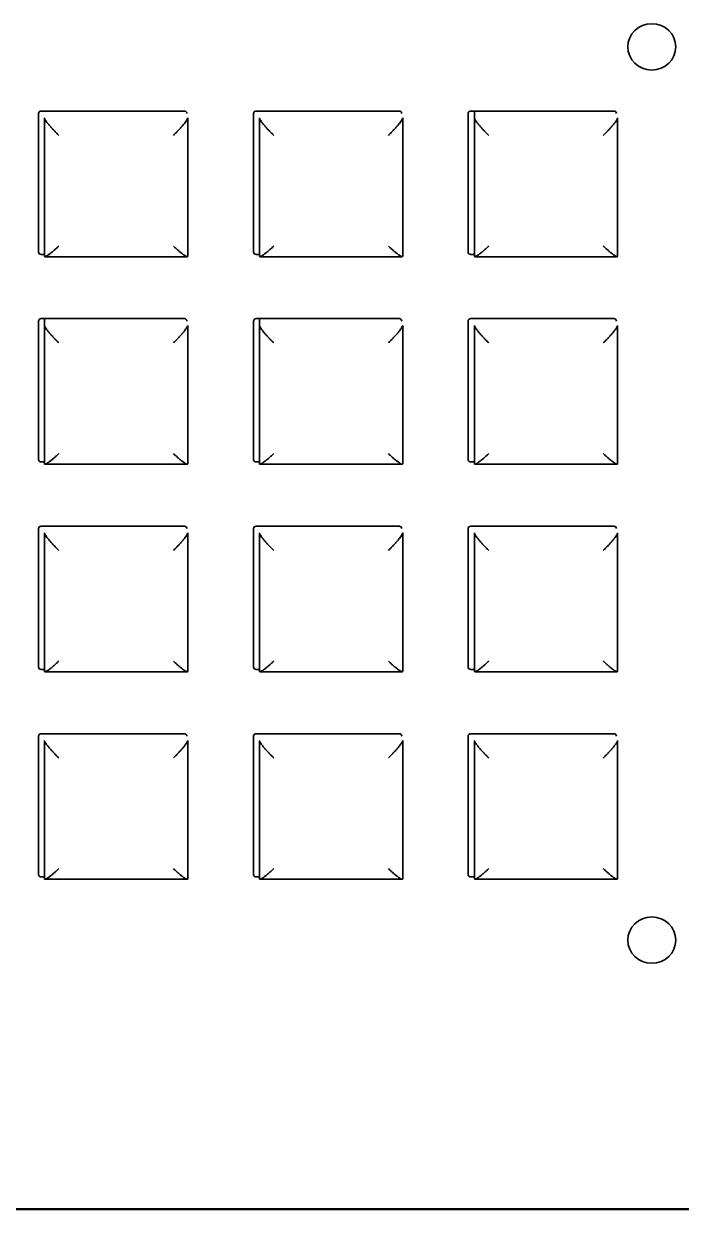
# Model space of a CAD drawing. Header units: inches. Extents: x 25 to 188, y -279 to -12.
# Drawn here: x 95.48 to 105.52, y -109.73 to -91.62 of the extents above; entities that cross this region are included whole.
import ezdxf

# ---------------------------------------------------------------- set-up
doc = ezdxf.new("R2010")
doc.units = ezdxf.units.IN
doc.header["$MEASUREMENT"] = 0
doc.layers.add('front panel', color=7, linetype='Continuous')

# ---------------------------------------------------------------- blocks, each defined once
blk = doc.blocks.new('block 3')
at = {"layer": 'front panel', "color": 7, "lineweight": 35, "true_color": 0xffffff}
for points in [[(95.709, -95.105), (95.709, -92.991)], [(95.747, -92.953), (97.936, -92.953)], [(95.799, -93.055), (95.799, -95.169)], [(97.987, -93.055), (97.987, -95.169)], [(98.991, -95.105), (98.991, -92.991)], [(99.03, -92.953), (101.219, -92.953)], [(99.081, -93.055), (99.081, -95.169)], [(101.27, -93.055), (101.27, -95.169)], [(102.269, -95.105), (102.269, -92.991)], [(102.308, -92.953), (104.497, -92.953)], [(102.364, -93.055), (102.364, -92.953)], [(102.364, -95.169), (102.364, -93.055)], [(104.553, -93.055), (104.553, -95.169)], [(95.799, -95.142), (95.747, -95.142)], [(97.98, -95.177), (95.806, -95.177)], [(99.082, -95.142), (99.03, -95.142)], [(101.263, -95.177), (99.089, -95.177)], [(102.364, -95.142), (102.308, -95.142)], [(104.545, -95.177), (102.372, -95.177)], [(95.709, -98.276), (95.709, -96.161)], [(95.747, -96.124), (97.936, -96.124)], [(95.799, -96.226), (95.799, -96.124)], [(98.991, -98.276), (98.991, -96.161)], [(99.03, -96.124), (101.219, -96.124)], [(99.081, -96.226), (99.081, -96.124)], [(102.269, -98.276), (102.269, -96.161)], [(102.308, -96.124), (104.497, -96.124)], [(95.799, -96.226), (95.799, -98.34)], [(97.987, -96.226), (97.987, -98.34)], [(99.081, -96.226), (99.081, -98.34)], [(101.27, -96.226), (101.27, -98.34)], [(102.364, -96.226), (102.364, -98.34)], [(104.553, -96.226), (104.553, -98.34)], [(95.799, -98.313), (95.747, -98.313)], [(97.98, -98.347), (95.806, -98.347)], [(99.081, -98.313), (99.03, -98.313)], [(101.263, -98.347), (99.089, -98.347)], [(102.364, -98.313), (102.308, -98.313)], [(104.545, -98.347), (102.372, -98.347)], [(95.709, -101.446), (95.709, -99.332)], [(95.747, -99.295), (97.936, -99.295)], [(95.799, -99.397), (95.799, -101.511)], [(97.987, -99.397), (97.987, -101.511)], [(98.991, -101.446), (98.991, -99.332)], [(99.03, -99.295), (101.219, -99.295)], [(99.081, -99.397), (99.081, -101.511)], [(101.27, -99.397), (101.27, -101.511)], [(102.269, -101.446), (102.269, -99.332)], [(102.308, -99.295), (104.497, -99.295)], [(102.364, -99.397), (102.364, -101.511)], [(104.553, -99.397), (104.553, -101.511)], [(95.799, -101.484), (95.747, -101.484)], [(97.98, -101.518), (95.806, -101.518)], [(99.081, -101.484), (99.03, -101.484)], [(101.263, -101.518), (99.089, -101.518)], [(102.364, -101.484), (102.308, -101.484)], [(104.545, -101.518), (102.372, -101.518)], [(95.709, -104.617), (95.709, -102.503)], [(95.747, -102.466), (97.936, -102.466)], [(98.991, -104.617), (98.991, -102.503)], [(99.03, -102.466), (101.219, -102.466)], [(102.269, -104.617), (102.269, -102.503)], [(102.308, -102.466), (104.497, -102.466)], [(95.799, -102.568), (95.799, -104.682)], [(97.987, -102.568), (97.987, -104.682)], [(99.081, -104.682), (99.081, -102.568)], [(101.27, -102.568), (101.27, -104.682)], [(102.364, -104.682), (102.364, -102.568)], [(104.553, -102.568), (104.553, -104.682)], [(95.799, -104.655), (95.747, -104.655)], [(97.98, -104.689), (95.806, -104.689)], [(99.082, -104.655), (99.03, -104.655)], [(101.263, -104.689), (99.089, -104.689)], [(102.364, -104.655), (102.308, -104.655)], [(104.545, -104.689), (102.372, -104.689)], [(52.226, -109.732), (157.846, -109.732)]]:
    blk.add_lwpolyline(points, dxfattribs=at)
at = {"layer": 'front panel', "color": 7, "lineweight": 50, "true_color": 0xffffff}
blk.add_lwpolyline([(52.226, -109.732), (157.846, -109.732)], dxfattribs=at)
at = {"layer": 'front panel', "color": 7, "lineweight": 35, "true_color": 0xffffff}
for points, knots in [([(104.708, -91.972), (104.708, -91.776), (104.872, -91.617), (105.074, -91.617), (105.277, -91.617), (105.441, -91.776), (105.441, -91.972)], [0, 0, 0, 0, 1, 1, 1, 2, 2, 2, 2]), ([(96.017, -93.323), (96.006, -93.312), (95.994, -93.3), (95.982, -93.288), (95.97, -93.276), (95.958, -93.263), (95.946, -93.251), (95.934, -93.238), (95.922, -93.225), (95.91, -93.212), (95.899, -93.2), (95.888, -93.187), (95.878, -93.175), (95.868, -93.163), (95.858, -93.151), (95.849, -93.14), (95.841, -93.13), (95.833, -93.119), (95.827, -93.11), (95.82, -93.101), (95.815, -93.093), (95.811, -93.085), (95.807, -93.078), (95.804, -93.072), (95.801, -93.067), (95.8, -93.062), (95.799, -93.058), (95.799, -93.055)], [0, 0, 0, 0, 1, 1, 1, 2, 2, 2, 3, 3, 3, 4, 4, 4, 5, 5, 5, 6, 6, 6, 7, 7, 7, 8, 8, 8, 9, 9, 9, 9]), ([(97.768, -93.323), (97.78, -93.312), (97.792, -93.3), (97.804, -93.288), (97.816, -93.276), (97.828, -93.263), (97.84, -93.251), (97.852, -93.238), (97.864, -93.225), (97.875, -93.212), (97.887, -93.2), (97.898, -93.187), (97.908, -93.175), (97.918, -93.163), (97.928, -93.151), (97.937, -93.14), (97.945, -93.13), (97.953, -93.119), (97.959, -93.11), (97.965, -93.101), (97.971, -93.093), (97.975, -93.085), (97.979, -93.078), (97.982, -93.072), (97.984, -93.067), (97.986, -93.062), (97.987, -93.058), (97.987, -93.055)], [0, 0, 0, 0, 1, 1, 1, 2, 2, 2, 3, 3, 3, 4, 4, 4, 5, 5, 5, 6, 6, 6, 7, 7, 7, 8, 8, 8, 9, 9, 9, 9]), ([(99.081, -93.055), (99.081, -93.058), (99.082, -93.062), (99.084, -93.067), (99.086, -93.072), (99.09, -93.078), (99.094, -93.085), (99.098, -93.093), (99.103, -93.101), (99.109, -93.11), (99.116, -93.119), (99.124, -93.13), (99.132, -93.14), (99.141, -93.151), (99.15, -93.163), (99.16, -93.175), (99.171, -93.187), (99.182, -93.2), (99.193, -93.212), (99.205, -93.225), (99.217, -93.238), (99.229, -93.251), (99.241, -93.263), (99.253, -93.276), (99.265, -93.288), (99.277, -93.3), (99.289, -93.312), (99.3, -93.323)], [0, 0, 0, 0, 1, 1, 1, 2, 2, 2, 3, 3, 3, 4, 4, 4, 5, 5, 5, 6, 6, 6, 7, 7, 7, 8, 8, 8, 9, 9, 9, 9]), ([(101.051, -93.323), (101.063, -93.312), (101.075, -93.3), (101.087, -93.288), (101.099, -93.276), (101.111, -93.263), (101.123, -93.251), (101.135, -93.238), (101.147, -93.225), (101.158, -93.212), (101.17, -93.2), (101.181, -93.187), (101.191, -93.175), (101.201, -93.163), (101.211, -93.151), (101.22, -93.14), (101.228, -93.13), (101.235, -93.119), (101.242, -93.11), (101.248, -93.101), (101.254, -93.093), (101.258, -93.085), (101.262, -93.078), (101.265, -93.072), (101.267, -93.067), (101.269, -93.062), (101.27, -93.058), (101.27, -93.055)], [0, 0, 0, 0, 1, 1, 1, 2, 2, 2, 3, 3, 3, 4, 4, 4, 5, 5, 5, 6, 6, 6, 7, 7, 7, 8, 8, 8, 9, 9, 9, 9]), ([(102.583, -93.323), (102.571, -93.312), (102.56, -93.3), (102.548, -93.288), (102.536, -93.276), (102.524, -93.263), (102.512, -93.251), (102.5, -93.238), (102.488, -93.225), (102.476, -93.212), (102.465, -93.2), (102.454, -93.187), (102.443, -93.175), (102.433, -93.163), (102.424, -93.151), (102.415, -93.14), (102.407, -93.13), (102.399, -93.119), (102.392, -93.11), (102.386, -93.101), (102.381, -93.093), (102.376, -93.085), (102.372, -93.078), (102.369, -93.072), (102.367, -93.067), (102.365, -93.062), (102.364, -93.058), (102.364, -93.055)], [0, 0, 0, 0, 1, 1, 1, 2, 2, 2, 3, 3, 3, 4, 4, 4, 5, 5, 5, 6, 6, 6, 7, 7, 7, 8, 8, 8, 9, 9, 9, 9]), ([(104.334, -93.323), (104.346, -93.312), (104.358, -93.3), (104.369, -93.288), (104.382, -93.276), (104.394, -93.263), (104.406, -93.251), (104.418, -93.238), (104.43, -93.225), (104.441, -93.212), (104.452, -93.2), (104.463, -93.187), (104.474, -93.175), (104.484, -93.163), (104.493, -93.151), (104.502, -93.14), (104.511, -93.13), (104.518, -93.119), (104.525, -93.11), (104.531, -93.101), (104.536, -93.093), (104.541, -93.085), (104.545, -93.078), (104.548, -93.072), (104.55, -93.067), (104.552, -93.062), (104.553, -93.058), (104.553, -93.055)], [0, 0, 0, 0, 1, 1, 1, 2, 2, 2, 3, 3, 3, 4, 4, 4, 5, 5, 5, 6, 6, 6, 7, 7, 7, 8, 8, 8, 9, 9, 9, 9]), ([(96.017, -95.014), (96.006, -95.026), (95.994, -95.037), (95.982, -95.048), (95.97, -95.059), (95.958, -95.07), (95.946, -95.08), (95.934, -95.091), (95.922, -95.101), (95.91, -95.11), (95.899, -95.12), (95.888, -95.128), (95.878, -95.136), (95.868, -95.144), (95.858, -95.151), (95.849, -95.156), (95.841, -95.162), (95.833, -95.166), (95.827, -95.17), (95.82, -95.173), (95.815, -95.175), (95.811, -95.176), (95.809, -95.176), (95.807, -95.177), (95.806, -95.177)], [0, 0, 0, 0, 1, 1, 1, 2, 2, 2, 3, 3, 3, 4, 4, 4, 5, 5, 5, 6, 6, 6, 7, 7, 7, 8, 8, 8, 8]), ([(97.98, -95.177), (97.978, -95.177), (97.977, -95.176), (97.975, -95.176), (97.971, -95.175), (97.965, -95.173), (97.959, -95.17), (97.953, -95.166), (97.945, -95.162), (97.937, -95.156), (97.928, -95.151), (97.918, -95.144), (97.908, -95.136), (97.898, -95.128), (97.887, -95.12), (97.875, -95.11), (97.864, -95.101), (97.852, -95.091), (97.84, -95.08), (97.828, -95.07), (97.816, -95.059), (97.804, -95.048), (97.792, -95.037), (97.78, -95.026), (97.768, -95.014)], [0, 0, 0, 0, 1, 1, 1, 2, 2, 2, 3, 3, 3, 4, 4, 4, 5, 5, 5, 6, 6, 6, 7, 7, 7, 8, 8, 8, 8]), ([(99.089, -95.177), (99.09, -95.177), (99.092, -95.176), (99.094, -95.176), (99.098, -95.175), (99.103, -95.173), (99.109, -95.17), (99.116, -95.166), (99.124, -95.162), (99.132, -95.156), (99.141, -95.151), (99.15, -95.144), (99.16, -95.136), (99.171, -95.128), (99.182, -95.12), (99.193, -95.11), (99.205, -95.101), (99.217, -95.091), (99.229, -95.08), (99.241, -95.07), (99.253, -95.059), (99.265, -95.048), (99.277, -95.037), (99.289, -95.026), (99.3, -95.014)], [0, 0, 0, 0, 1, 1, 1, 2, 2, 2, 3, 3, 3, 4, 4, 4, 5, 5, 5, 6, 6, 6, 7, 7, 7, 8, 8, 8, 8]), ([(101.051, -95.014), (101.063, -95.026), (101.075, -95.037), (101.087, -95.048), (101.099, -95.059), (101.111, -95.07), (101.123, -95.08), (101.135, -95.091), (101.147, -95.101), (101.158, -95.11), (101.17, -95.12), (101.181, -95.128), (101.191, -95.136), (101.201, -95.144), (101.211, -95.151), (101.22, -95.156), (101.228, -95.162), (101.235, -95.166), (101.242, -95.17), (101.248, -95.173), (101.254, -95.175), (101.258, -95.176), (101.26, -95.176), (101.261, -95.177), (101.263, -95.177)], [0, 0, 0, 0, 1, 1, 1, 2, 2, 2, 3, 3, 3, 4, 4, 4, 5, 5, 5, 6, 6, 6, 7, 7, 7, 8, 8, 8, 8]), ([(102.583, -95.014), (102.571, -95.026), (102.56, -95.037), (102.548, -95.048), (102.536, -95.059), (102.524, -95.07), (102.512, -95.08), (102.5, -95.091), (102.488, -95.101), (102.476, -95.11), (102.465, -95.12), (102.454, -95.128), (102.443, -95.136), (102.433, -95.144), (102.424, -95.151), (102.415, -95.156), (102.407, -95.162), (102.399, -95.166), (102.392, -95.17), (102.386, -95.173), (102.381, -95.175), (102.376, -95.176), (102.375, -95.176), (102.373, -95.177), (102.372, -95.177)], [0, 0, 0, 0, 1, 1, 1, 2, 2, 2, 3, 3, 3, 4, 4, 4, 5, 5, 5, 6, 6, 6, 7, 7, 7, 8, 8, 8, 8]), ([(104.334, -95.014), (104.346, -95.026), (104.358, -95.037), (104.369, -95.048), (104.382, -95.059), (104.394, -95.07), (104.406, -95.08), (104.418, -95.091), (104.43, -95.101), (104.441, -95.11), (104.452, -95.12), (104.463, -95.128), (104.474, -95.136), (104.484, -95.144), (104.493, -95.151), (104.502, -95.156), (104.511, -95.162), (104.518, -95.166), (104.525, -95.17), (104.531, -95.173), (104.536, -95.175), (104.541, -95.176), (104.543, -95.176), (104.544, -95.177), (104.545, -95.177)], [0, 0, 0, 0, 1, 1, 1, 2, 2, 2, 3, 3, 3, 4, 4, 4, 5, 5, 5, 6, 6, 6, 7, 7, 7, 8, 8, 8, 8]), ([(95.806, -95.177), (95.804, -95.177), (95.803, -95.176), (95.801, -95.175), (95.8, -95.174), (95.799, -95.172), (95.799, -95.169)], [0, 0, 0, 0, 1, 1, 1, 2, 2, 2, 2]), ([(97.987, -95.169), (97.987, -95.172), (97.986, -95.174), (97.984, -95.175), (97.983, -95.176), (97.982, -95.177), (97.98, -95.177)], [0, 0, 0, 0, 1, 1, 1, 2, 2, 2, 2]), ([(99.081, -95.169), (99.081, -95.172), (99.082, -95.174), (99.084, -95.175), (99.086, -95.176), (99.087, -95.177), (99.089, -95.177)], [0, 0, 0, 0, 1, 1, 1, 2, 2, 2, 2]), ([(101.263, -95.177), (101.264, -95.177), (101.266, -95.176), (101.267, -95.175), (101.269, -95.174), (101.27, -95.172), (101.27, -95.169)], [0, 0, 0, 0, 1, 1, 1, 2, 2, 2, 2]), ([(102.372, -95.177), (102.37, -95.177), (102.368, -95.176), (102.367, -95.175), (102.365, -95.174), (102.364, -95.172), (102.364, -95.169)], [0, 0, 0, 0, 1, 1, 1, 2, 2, 2, 2]), ([(104.545, -95.177), (104.547, -95.177), (104.549, -95.176), (104.55, -95.175), (104.552, -95.174), (104.553, -95.172), (104.553, -95.169)], [0, 0, 0, 0, 1, 1, 1, 2, 2, 2, 2]), ([(95.799, -96.226), (95.799, -96.229), (95.8, -96.233), (95.801, -96.238), (95.804, -96.243), (95.807, -96.249), (95.811, -96.256), (95.815, -96.264), (95.82, -96.272), (95.827, -96.281), (95.833, -96.29), (95.841, -96.301), (95.849, -96.311), (95.858, -96.322), (95.868, -96.334), (95.878, -96.346), (95.888, -96.358), (95.899, -96.371), (95.91, -96.383), (95.922, -96.396), (95.934, -96.409), (95.946, -96.422), (95.958, -96.434), (95.97, -96.447), (95.982, -96.459), (95.994, -96.471), (96.006, -96.483), (96.017, -96.494)], [0, 0, 0, 0, 1, 1, 1, 2, 2, 2, 3, 3, 3, 4, 4, 4, 5, 5, 5, 6, 6, 6, 7, 7, 7, 8, 8, 8, 9, 9, 9, 9]), ([(97.768, -96.494), (97.78, -96.483), (97.792, -96.471), (97.804, -96.459), (97.816, -96.447), (97.828, -96.434), (97.84, -96.422), (97.852, -96.409), (97.864, -96.396), (97.875, -96.383), (97.887, -96.371), (97.898, -96.358), (97.908, -96.346), (97.918, -96.334), (97.928, -96.322), (97.937, -96.311), (97.945, -96.301), (97.953, -96.29), (97.959, -96.281), (97.965, -96.272), (97.971, -96.264), (97.975, -96.256), (97.979, -96.249), (97.982, -96.243), (97.984, -96.238), (97.986, -96.233), (97.987, -96.229), (97.987, -96.226)], [0, 0, 0, 0, 1, 1, 1, 2, 2, 2, 3, 3, 3, 4, 4, 4, 5, 5, 5, 6, 6, 6, 7, 7, 7, 8, 8, 8, 9, 9, 9, 9]), ([(99.081, -96.226), (99.081, -96.229), (99.082, -96.233), (99.084, -96.238), (99.086, -96.243), (99.09, -96.249), (99.094, -96.256), (99.098, -96.264), (99.103, -96.272), (99.109, -96.281), (99.116, -96.29), (99.124, -96.301), (99.132, -96.311), (99.141, -96.322), (99.15, -96.334), (99.16, -96.346), (99.171, -96.358), (99.182, -96.371), (99.193, -96.383), (99.205, -96.396), (99.217, -96.409), (99.229, -96.422), (99.241, -96.434), (99.253, -96.447), (99.265, -96.459), (99.277, -96.471), (99.289, -96.483), (99.3, -96.494)], [0, 0, 0, 0, 1, 1, 1, 2, 2, 2, 3, 3, 3, 4, 4, 4, 5, 5, 5, 6, 6, 6, 7, 7, 7, 8, 8, 8, 9, 9, 9, 9]), ([(101.051, -96.494), (101.063, -96.483), (101.075, -96.471), (101.087, -96.459), (101.099, -96.447), (101.111, -96.434), (101.123, -96.422), (101.135, -96.409), (101.147, -96.396), (101.158, -96.383), (101.17, -96.371), (101.181, -96.358), (101.191, -96.346), (101.201, -96.334), (101.211, -96.322), (101.22, -96.311), (101.228, -96.301), (101.235, -96.29), (101.242, -96.281), (101.248, -96.272), (101.254, -96.264), (101.258, -96.256), (101.262, -96.249), (101.265, -96.243), (101.267, -96.238), (101.269, -96.233), (101.27, -96.229), (101.27, -96.226)], [0, 0, 0, 0, 1, 1, 1, 2, 2, 2, 3, 3, 3, 4, 4, 4, 5, 5, 5, 6, 6, 6, 7, 7, 7, 8, 8, 8, 9, 9, 9, 9]), ([(102.364, -96.226), (102.364, -96.229), (102.365, -96.233), (102.367, -96.238), (102.369, -96.243), (102.372, -96.249), (102.376, -96.256), (102.381, -96.264), (102.386, -96.272), (102.392, -96.281), (102.399, -96.29), (102.407, -96.301), (102.415, -96.311), (102.424, -96.322), (102.433, -96.334), (102.443, -96.346), (102.454, -96.358), (102.465, -96.371), (102.476, -96.383), (102.488, -96.396), (102.5, -96.409), (102.512, -96.422), (102.524, -96.434), (102.536, -96.447), (102.548, -96.459), (102.56, -96.471), (102.571, -96.483), (102.583, -96.494)], [0, 0, 0, 0, 1, 1, 1, 2, 2, 2, 3, 3, 3, 4, 4, 4, 5, 5, 5, 6, 6, 6, 7, 7, 7, 8, 8, 8, 9, 9, 9, 9]), ([(104.334, -96.494), (104.346, -96.483), (104.358, -96.471), (104.369, -96.459), (104.382, -96.447), (104.394, -96.434), (104.406, -96.422), (104.418, -96.409), (104.43, -96.396), (104.441, -96.383), (104.452, -96.371), (104.463, -96.358), (104.474, -96.346), (104.484, -96.334), (104.493, -96.322), (104.502, -96.311), (104.511, -96.301), (104.518, -96.29), (104.525, -96.281), (104.531, -96.272), (104.536, -96.264), (104.541, -96.256), (104.545, -96.249), (104.548, -96.243), (104.55, -96.238), (104.552, -96.233), (104.553, -96.229), (104.553, -96.226)], [0, 0, 0, 0, 1, 1, 1, 2, 2, 2, 3, 3, 3, 4, 4, 4, 5, 5, 5, 6, 6, 6, 7, 7, 7, 8, 8, 8, 9, 9, 9, 9]), ([(95.806, -98.347), (95.804, -98.347), (95.803, -98.347), (95.801, -98.346), (95.8, -98.345), (95.799, -98.343), (95.799, -98.34)], [0, 0, 0, 0, 1, 1, 1, 2, 2, 2, 2]), ([(96.017, -98.185), (96.006, -98.197), (95.994, -98.208), (95.982, -98.219), (95.97, -98.23), (95.958, -98.241), (95.946, -98.251), (95.934, -98.262), (95.922, -98.272), (95.91, -98.281), (95.899, -98.291), (95.888, -98.299), (95.878, -98.307), (95.868, -98.315), (95.858, -98.322), (95.849, -98.327), (95.841, -98.333), (95.833, -98.337), (95.827, -98.341), (95.82, -98.344), (95.815, -98.346), (95.811, -98.347), (95.809, -98.347), (95.807, -98.347), (95.806, -98.347)], [0, 0, 0, 0, 1, 1, 1, 2, 2, 2, 3, 3, 3, 4, 4, 4, 5, 5, 5, 6, 6, 6, 7, 7, 7, 8, 8, 8, 8]), ([(97.768, -98.185), (97.78, -98.197), (97.792, -98.208), (97.804, -98.219), (97.816, -98.23), (97.828, -98.241), (97.84, -98.251), (97.852, -98.262), (97.864, -98.272), (97.875, -98.281), (97.887, -98.291), (97.898, -98.299), (97.908, -98.307), (97.918, -98.315), (97.928, -98.322), (97.937, -98.327), (97.945, -98.333), (97.953, -98.337), (97.959, -98.341), (97.965, -98.344), (97.971, -98.346), (97.975, -98.347), (97.977, -98.347), (97.978, -98.347), (97.98, -98.347)], [0, 0, 0, 0, 1, 1, 1, 2, 2, 2, 3, 3, 3, 4, 4, 4, 5, 5, 5, 6, 6, 6, 7, 7, 7, 8, 8, 8, 8]), ([(97.98, -98.347), (97.982, -98.347), (97.983, -98.347), (97.984, -98.346), (97.986, -98.345), (97.987, -98.343), (97.987, -98.34)], [0, 0, 0, 0, 1, 1, 1, 2, 2, 2, 2]), ([(99.089, -98.347), (99.087, -98.347), (99.086, -98.347), (99.084, -98.346), (99.082, -98.345), (99.081, -98.343), (99.081, -98.34)], [0, 0, 0, 0, 1, 1, 1, 2, 2, 2, 2]), ([(99.3, -98.185), (99.289, -98.197), (99.277, -98.208), (99.265, -98.219), (99.253, -98.23), (99.241, -98.241), (99.229, -98.251), (99.217, -98.262), (99.205, -98.272), (99.193, -98.281), (99.182, -98.291), (99.171, -98.299), (99.16, -98.307), (99.15, -98.315), (99.141, -98.322), (99.132, -98.327), (99.124, -98.333), (99.116, -98.337), (99.109, -98.341), (99.103, -98.344), (99.098, -98.346), (99.094, -98.347), (99.092, -98.347), (99.09, -98.347), (99.089, -98.347)], [0, 0, 0, 0, 1, 1, 1, 2, 2, 2, 3, 3, 3, 4, 4, 4, 5, 5, 5, 6, 6, 6, 7, 7, 7, 8, 8, 8, 8]), ([(101.051, -98.185), (101.063, -98.197), (101.075, -98.208), (101.087, -98.219), (101.099, -98.23), (101.111, -98.241), (101.123, -98.251), (101.135, -98.262), (101.147, -98.272), (101.158, -98.281), (101.17, -98.291), (101.181, -98.299), (101.191, -98.307), (101.201, -98.315), (101.211, -98.322), (101.22, -98.327), (101.228, -98.333), (101.235, -98.337), (101.242, -98.341), (101.248, -98.344), (101.254, -98.346), (101.258, -98.347), (101.26, -98.347), (101.261, -98.347), (101.263, -98.347)], [0, 0, 0, 0, 1, 1, 1, 2, 2, 2, 3, 3, 3, 4, 4, 4, 5, 5, 5, 6, 6, 6, 7, 7, 7, 8, 8, 8, 8]), ([(101.263, -98.347), (101.264, -98.347), (101.266, -98.347), (101.267, -98.346), (101.269, -98.345), (101.27, -98.343), (101.27, -98.34)], [0, 0, 0, 0, 1, 1, 1, 2, 2, 2, 2]), ([(102.372, -98.347), (102.37, -98.347), (102.368, -98.347), (102.367, -98.346), (102.365, -98.345), (102.364, -98.343), (102.364, -98.34)], [0, 0, 0, 0, 1, 1, 1, 2, 2, 2, 2]), ([(102.583, -98.185), (102.571, -98.197), (102.56, -98.208), (102.548, -98.219), (102.536, -98.23), (102.524, -98.241), (102.512, -98.251), (102.5, -98.262), (102.488, -98.272), (102.476, -98.281), (102.465, -98.291), (102.454, -98.299), (102.443, -98.307), (102.433, -98.315), (102.424, -98.322), (102.415, -98.327), (102.407, -98.333), (102.399, -98.337), (102.392, -98.341), (102.386, -98.344), (102.381, -98.346), (102.376, -98.347), (102.375, -98.347), (102.373, -98.347), (102.372, -98.347)], [0, 0, 0, 0, 1, 1, 1, 2, 2, 2, 3, 3, 3, 4, 4, 4, 5, 5, 5, 6, 6, 6, 7, 7, 7, 8, 8, 8, 8]), ([(104.334, -98.185), (104.346, -98.197), (104.358, -98.208), (104.369, -98.219), (104.382, -98.23), (104.394, -98.241), (104.406, -98.251), (104.418, -98.262), (104.43, -98.272), (104.441, -98.281), (104.452, -98.291), (104.463, -98.299), (104.474, -98.307), (104.484, -98.315), (104.493, -98.322), (104.502, -98.327), (104.511, -98.333), (104.518, -98.337), (104.525, -98.341), (104.531, -98.344), (104.536, -98.346), (104.541, -98.347), (104.543, -98.347), (104.544, -98.347), (104.545, -98.347)], [0, 0, 0, 0, 1, 1, 1, 2, 2, 2, 3, 3, 3, 4, 4, 4, 5, 5, 5, 6, 6, 6, 7, 7, 7, 8, 8, 8, 8]), ([(104.545, -98.347), (104.547, -98.347), (104.549, -98.347), (104.55, -98.346), (104.552, -98.345), (104.553, -98.343), (104.553, -98.34)], [0, 0, 0, 0, 1, 1, 1, 2, 2, 2, 2]), ([(96.017, -99.665), (96.006, -99.654), (95.994, -99.642), (95.982, -99.63), (95.97, -99.618), (95.958, -99.605), (95.946, -99.593), (95.934, -99.58), (95.922, -99.567), (95.91, -99.554), (95.899, -99.542), (95.888, -99.529), (95.878, -99.517), (95.868, -99.505), (95.858, -99.493), (95.849, -99.482), (95.841, -99.472), (95.833, -99.461), (95.827, -99.452), (95.82, -99.443), (95.815, -99.435), (95.811, -99.427), (95.807, -99.42), (95.804, -99.414), (95.801, -99.409), (95.8, -99.404), (95.799, -99.4), (95.799, -99.397)], [0, 0, 0, 0, 1, 1, 1, 2, 2, 2, 3, 3, 3, 4, 4, 4, 5, 5, 5, 6, 6, 6, 7, 7, 7, 8, 8, 8, 9, 9, 9, 9]), ([(97.768, -99.665), (97.78, -99.654), (97.792, -99.642), (97.804, -99.63), (97.816, -99.618), (97.828, -99.605), (97.84, -99.593), (97.852, -99.58), (97.864, -99.567), (97.875, -99.554), (97.887, -99.542), (97.898, -99.529), (97.908, -99.517), (97.918, -99.505), (97.928, -99.493), (97.937, -99.482), (97.945, -99.472), (97.953, -99.461), (97.959, -99.452), (97.965, -99.443), (97.971, -99.435), (97.975, -99.427), (97.979, -99.42), (97.982, -99.414), (97.984, -99.409), (97.986, -99.404), (97.987, -99.4), (97.987, -99.397)], [0, 0, 0, 0, 1, 1, 1, 2, 2, 2, 3, 3, 3, 4, 4, 4, 5, 5, 5, 6, 6, 6, 7, 7, 7, 8, 8, 8, 9, 9, 9, 9]), ([(99.3, -99.665), (99.289, -99.654), (99.277, -99.642), (99.265, -99.63), (99.253, -99.618), (99.241, -99.605), (99.229, -99.593), (99.217, -99.58), (99.205, -99.567), (99.193, -99.554), (99.182, -99.542), (99.171, -99.529), (99.16, -99.517), (99.15, -99.505), (99.141, -99.493), (99.132, -99.482), (99.124, -99.472), (99.116, -99.461), (99.109, -99.452), (99.103, -99.443), (99.098, -99.435), (99.094, -99.427), (99.09, -99.42), (99.086, -99.414), (99.084, -99.409), (99.082, -99.404), (99.081, -99.4), (99.081, -99.397)], [0, 0, 0, 0, 1, 1, 1, 2, 2, 2, 3, 3, 3, 4, 4, 4, 5, 5, 5, 6, 6, 6, 7, 7, 7, 8, 8, 8, 9, 9, 9, 9]), ([(101.051, -99.665), (101.063, -99.654), (101.075, -99.642), (101.087, -99.63), (101.099, -99.618), (101.111, -99.605), (101.123, -99.593), (101.135, -99.58), (101.147, -99.567), (101.158, -99.554), (101.17, -99.542), (101.181, -99.529), (101.191, -99.517), (101.201, -99.505), (101.211, -99.493), (101.22, -99.482), (101.228, -99.472), (101.235, -99.461), (101.242, -99.452), (101.248, -99.443), (101.254, -99.435), (101.258, -99.427), (101.262, -99.42), (101.265, -99.414), (101.267, -99.409), (101.269, -99.404), (101.27, -99.4), (101.27, -99.397)], [0, 0, 0, 0, 1, 1, 1, 2, 2, 2, 3, 3, 3, 4, 4, 4, 5, 5, 5, 6, 6, 6, 7, 7, 7, 8, 8, 8, 9, 9, 9, 9]), ([(102.583, -99.665), (102.571, -99.654), (102.56, -99.642), (102.548, -99.63), (102.536, -99.618), (102.524, -99.605), (102.512, -99.593), (102.5, -99.58), (102.488, -99.567), (102.476, -99.554), (102.465, -99.542), (102.454, -99.529), (102.443, -99.517), (102.433, -99.505), (102.424, -99.493), (102.415, -99.482), (102.407, -99.472), (102.399, -99.461), (102.392, -99.452), (102.386, -99.443), (102.381, -99.435), (102.376, -99.427), (102.372, -99.42), (102.369, -99.414), (102.367, -99.409), (102.365, -99.404), (102.364, -99.4), (102.364, -99.397)], [0, 0, 0, 0, 1, 1, 1, 2, 2, 2, 3, 3, 3, 4, 4, 4, 5, 5, 5, 6, 6, 6, 7, 7, 7, 8, 8, 8, 9, 9, 9, 9]), ([(104.553, -99.397), (104.553, -99.4), (104.552, -99.404), (104.55, -99.409), (104.548, -99.414), (104.545, -99.42), (104.541, -99.427), (104.536, -99.435), (104.531, -99.443), (104.525, -99.452), (104.518, -99.461), (104.511, -99.472), (104.502, -99.482), (104.493, -99.493), (104.484, -99.505), (104.474, -99.517), (104.463, -99.529), (104.452, -99.542), (104.441, -99.554), (104.43, -99.567), (104.418, -99.58), (104.406, -99.593), (104.394, -99.605), (104.382, -99.618), (104.369, -99.63), (104.358, -99.642), (104.346, -99.654), (104.334, -99.665)], [0, 0, 0, 0, 1, 1, 1, 2, 2, 2, 3, 3, 3, 4, 4, 4, 5, 5, 5, 6, 6, 6, 7, 7, 7, 8, 8, 8, 9, 9, 9, 9]), ([(95.806, -101.518), (95.807, -101.518), (95.809, -101.518), (95.811, -101.518), (95.815, -101.517), (95.82, -101.515), (95.827, -101.512), (95.833, -101.508), (95.841, -101.504), (95.849, -101.498), (95.858, -101.493), (95.868, -101.486), (95.878, -101.478), (95.888, -101.47), (95.899, -101.462), (95.91, -101.452), (95.922, -101.443), (95.934, -101.433), (95.946, -101.422), (95.958, -101.412), (95.97, -101.401), (95.982, -101.39), (95.994, -101.379), (96.006, -101.368), (96.017, -101.356)], [0, 0, 0, 0, 1, 1, 1, 2, 2, 2, 3, 3, 3, 4, 4, 4, 5, 5, 5, 6, 6, 6, 7, 7, 7, 8, 8, 8, 8]), ([(97.768, -101.356), (97.78, -101.368), (97.792, -101.379), (97.804, -101.39), (97.816, -101.401), (97.828, -101.412), (97.84, -101.422), (97.852, -101.433), (97.864, -101.443), (97.875, -101.452), (97.887, -101.462), (97.898, -101.47), (97.908, -101.478), (97.918, -101.486), (97.928, -101.493), (97.937, -101.498), (97.945, -101.504), (97.953, -101.508), (97.959, -101.512), (97.965, -101.515), (97.971, -101.517), (97.975, -101.518), (97.977, -101.518), (97.978, -101.518), (97.98, -101.518)], [0, 0, 0, 0, 1, 1, 1, 2, 2, 2, 3, 3, 3, 4, 4, 4, 5, 5, 5, 6, 6, 6, 7, 7, 7, 8, 8, 8, 8]), ([(99.3, -101.356), (99.289, -101.368), (99.277, -101.379), (99.265, -101.39), (99.253, -101.401), (99.241, -101.412), (99.229, -101.422), (99.217, -101.433), (99.205, -101.443), (99.193, -101.452), (99.182, -101.462), (99.171, -101.47), (99.16, -101.478), (99.15, -101.486), (99.141, -101.493), (99.132, -101.498), (99.124, -101.504), (99.116, -101.508), (99.109, -101.512), (99.103, -101.515), (99.098, -101.517), (99.094, -101.518), (99.092, -101.518), (99.09, -101.518), (99.089, -101.518)], [0, 0, 0, 0, 1, 1, 1, 2, 2, 2, 3, 3, 3, 4, 4, 4, 5, 5, 5, 6, 6, 6, 7, 7, 7, 8, 8, 8, 8]), ([(101.051, -101.356), (101.063, -101.368), (101.075, -101.379), (101.087, -101.39), (101.099, -101.401), (101.111, -101.412), (101.123, -101.422), (101.135, -101.433), (101.147, -101.443), (101.158, -101.452), (101.17, -101.462), (101.181, -101.47), (101.191, -101.478), (101.201, -101.486), (101.211, -101.493), (101.22, -101.498), (101.228, -101.504), (101.235, -101.508), (101.242, -101.512), (101.248, -101.515), (101.254, -101.517), (101.258, -101.518), (101.26, -101.518), (101.261, -101.518), (101.263, -101.518)], [0, 0, 0, 0, 1, 1, 1, 2, 2, 2, 3, 3, 3, 4, 4, 4, 5, 5, 5, 6, 6, 6, 7, 7, 7, 8, 8, 8, 8]), ([(102.583, -101.356), (102.571, -101.368), (102.56, -101.379), (102.548, -101.39), (102.536, -101.401), (102.524, -101.412), (102.512, -101.422), (102.5, -101.433), (102.488, -101.443), (102.476, -101.452), (102.465, -101.462), (102.454, -101.47), (102.443, -101.478), (102.433, -101.486), (102.424, -101.493), (102.415, -101.498), (102.407, -101.504), (102.399, -101.508), (102.392, -101.512), (102.386, -101.515), (102.381, -101.517), (102.376, -101.518), (102.375, -101.518), (102.373, -101.518), (102.372, -101.518)], [0, 0, 0, 0, 1, 1, 1, 2, 2, 2, 3, 3, 3, 4, 4, 4, 5, 5, 5, 6, 6, 6, 7, 7, 7, 8, 8, 8, 8]), ([(104.545, -101.518), (104.544, -101.518), (104.543, -101.518), (104.541, -101.518), (104.536, -101.517), (104.531, -101.515), (104.525, -101.512), (104.518, -101.508), (104.511, -101.504), (104.502, -101.498), (104.493, -101.493), (104.484, -101.486), (104.474, -101.478), (104.463, -101.47), (104.452, -101.462), (104.441, -101.452), (104.43, -101.443), (104.418, -101.433), (104.406, -101.422), (104.394, -101.412), (104.382, -101.401), (104.369, -101.39), (104.358, -101.379), (104.346, -101.368), (104.334, -101.356)], [0, 0, 0, 0, 1, 1, 1, 2, 2, 2, 3, 3, 3, 4, 4, 4, 5, 5, 5, 6, 6, 6, 7, 7, 7, 8, 8, 8, 8]), ([(95.799, -101.511), (95.799, -101.514), (95.8, -101.516), (95.801, -101.517), (95.803, -101.518), (95.804, -101.518), (95.806, -101.518)], [0, 0, 0, 0, 1, 1, 1, 2, 2, 2, 2]), ([(97.98, -101.518), (97.982, -101.518), (97.983, -101.518), (97.984, -101.517), (97.986, -101.516), (97.987, -101.514), (97.987, -101.511)], [0, 0, 0, 0, 1, 1, 1, 2, 2, 2, 2]), ([(99.089, -101.518), (99.087, -101.518), (99.086, -101.518), (99.084, -101.517), (99.082, -101.516), (99.081, -101.514), (99.081, -101.511)], [0, 0, 0, 0, 1, 1, 1, 2, 2, 2, 2]), ([(101.263, -101.518), (101.264, -101.518), (101.266, -101.518), (101.267, -101.517), (101.269, -101.516), (101.27, -101.514), (101.27, -101.511)], [0, 0, 0, 0, 1, 1, 1, 2, 2, 2, 2]), ([(102.372, -101.518), (102.37, -101.518), (102.368, -101.518), (102.367, -101.517), (102.365, -101.516), (102.364, -101.514), (102.364, -101.511)], [0, 0, 0, 0, 1, 1, 1, 2, 2, 2, 2]), ([(104.553, -101.511), (104.553, -101.514), (104.552, -101.516), (104.55, -101.517), (104.549, -101.518), (104.547, -101.518), (104.545, -101.518)], [0, 0, 0, 0, 1, 1, 1, 2, 2, 2, 2]), ([(95.799, -102.568), (95.799, -102.571), (95.8, -102.575), (95.801, -102.58), (95.804, -102.585), (95.807, -102.591), (95.811, -102.598), (95.815, -102.606), (95.82, -102.614), (95.827, -102.623), (95.833, -102.632), (95.841, -102.642), (95.849, -102.653), (95.858, -102.664), (95.868, -102.676), (95.878, -102.688), (95.888, -102.7), (95.899, -102.713), (95.91, -102.725), (95.922, -102.738), (95.934, -102.751), (95.946, -102.764), (95.958, -102.776), (95.97, -102.789), (95.982, -102.801), (95.994, -102.813), (96.006, -102.825), (96.017, -102.836)], [0, 0, 0, 0, 1, 1, 1, 2, 2, 2, 3, 3, 3, 4, 4, 4, 5, 5, 5, 6, 6, 6, 7, 7, 7, 8, 8, 8, 9, 9, 9, 9]), ([(97.987, -102.568), (97.987, -102.571), (97.986, -102.575), (97.984, -102.58), (97.982, -102.585), (97.979, -102.591), (97.975, -102.598), (97.971, -102.606), (97.965, -102.614), (97.959, -102.623), (97.953, -102.632), (97.945, -102.642), (97.937, -102.653), (97.928, -102.664), (97.918, -102.676), (97.908, -102.688), (97.898, -102.7), (97.887, -102.713), (97.875, -102.725), (97.864, -102.738), (97.852, -102.751), (97.84, -102.764), (97.828, -102.776), (97.816, -102.789), (97.804, -102.801), (97.792, -102.813), (97.78, -102.825), (97.768, -102.836)], [0, 0, 0, 0, 1, 1, 1, 2, 2, 2, 3, 3, 3, 4, 4, 4, 5, 5, 5, 6, 6, 6, 7, 7, 7, 8, 8, 8, 9, 9, 9, 9]), ([(99.081, -102.568), (99.081, -102.571), (99.082, -102.575), (99.084, -102.58), (99.086, -102.585), (99.09, -102.591), (99.094, -102.598), (99.098, -102.606), (99.103, -102.614), (99.109, -102.623), (99.116, -102.632), (99.124, -102.642), (99.132, -102.653), (99.141, -102.664), (99.15, -102.676), (99.16, -102.688), (99.171, -102.7), (99.182, -102.713), (99.193, -102.725), (99.205, -102.738), (99.217, -102.751), (99.229, -102.764), (99.241, -102.776), (99.253, -102.789), (99.265, -102.801), (99.277, -102.813), (99.289, -102.825), (99.3, -102.836)], [0, 0, 0, 0, 1, 1, 1, 2, 2, 2, 3, 3, 3, 4, 4, 4, 5, 5, 5, 6, 6, 6, 7, 7, 7, 8, 8, 8, 9, 9, 9, 9]), ([(101.27, -102.568), (101.27, -102.571), (101.269, -102.575), (101.267, -102.58), (101.265, -102.585), (101.262, -102.591), (101.258, -102.598), (101.254, -102.606), (101.248, -102.614), (101.242, -102.623), (101.235, -102.632), (101.228, -102.642), (101.22, -102.653), (101.211, -102.664), (101.201, -102.676), (101.191, -102.688), (101.181, -102.7), (101.17, -102.713), (101.158, -102.725), (101.147, -102.738), (101.135, -102.751), (101.123, -102.764), (101.111, -102.776), (101.099, -102.789), (101.087, -102.801), (101.075, -102.813), (101.063, -102.825), (101.051, -102.836)], [0, 0, 0, 0, 1, 1, 1, 2, 2, 2, 3, 3, 3, 4, 4, 4, 5, 5, 5, 6, 6, 6, 7, 7, 7, 8, 8, 8, 9, 9, 9, 9]), ([(102.583, -102.836), (102.571, -102.825), (102.56, -102.813), (102.548, -102.801), (102.536, -102.789), (102.524, -102.776), (102.512, -102.764), (102.5, -102.751), (102.488, -102.738), (102.476, -102.725), (102.465, -102.713), (102.454, -102.7), (102.443, -102.688), (102.433, -102.676), (102.424, -102.664), (102.415, -102.653), (102.407, -102.642), (102.399, -102.632), (102.392, -102.623), (102.386, -102.614), (102.381, -102.606), (102.376, -102.598), (102.372, -102.591), (102.369, -102.585), (102.367, -102.58), (102.365, -102.575), (102.364, -102.571), (102.364, -102.568)], [0, 0, 0, 0, 1, 1, 1, 2, 2, 2, 3, 3, 3, 4, 4, 4, 5, 5, 5, 6, 6, 6, 7, 7, 7, 8, 8, 8, 9, 9, 9, 9]), ([(104.553, -102.568), (104.553, -102.571), (104.552, -102.575), (104.55, -102.58), (104.548, -102.585), (104.545, -102.591), (104.541, -102.598), (104.536, -102.606), (104.531, -102.614), (104.525, -102.623), (104.518, -102.632), (104.511, -102.642), (104.502, -102.653), (104.493, -102.664), (104.484, -102.676), (104.474, -102.688), (104.463, -102.7), (104.452, -102.713), (104.441, -102.725), (104.43, -102.738), (104.418, -102.751), (104.406, -102.764), (104.394, -102.776), (104.382, -102.789), (104.369, -102.801), (104.358, -102.813), (104.346, -102.825), (104.334, -102.836)], [0, 0, 0, 0, 1, 1, 1, 2, 2, 2, 3, 3, 3, 4, 4, 4, 5, 5, 5, 6, 6, 6, 7, 7, 7, 8, 8, 8, 9, 9, 9, 9]), ([(95.806, -104.689), (95.804, -104.689), (95.803, -104.689), (95.801, -104.688), (95.8, -104.687), (95.799, -104.685), (95.799, -104.682)], [0, 0, 0, 0, 1, 1, 1, 2, 2, 2, 2]), ([(96.017, -104.527), (96.006, -104.539), (95.994, -104.55), (95.982, -104.561), (95.97, -104.572), (95.958, -104.583), (95.946, -104.593), (95.934, -104.604), (95.922, -104.614), (95.91, -104.623), (95.899, -104.633), (95.888, -104.641), (95.878, -104.649), (95.868, -104.657), (95.858, -104.664), (95.849, -104.669), (95.841, -104.675), (95.833, -104.679), (95.827, -104.683), (95.82, -104.686), (95.815, -104.688), (95.811, -104.689), (95.809, -104.689), (95.807, -104.689), (95.806, -104.689)], [0, 0, 0, 0, 1, 1, 1, 2, 2, 2, 3, 3, 3, 4, 4, 4, 5, 5, 5, 6, 6, 6, 7, 7, 7, 8, 8, 8, 8]), ([(97.768, -104.527), (97.78, -104.539), (97.792, -104.55), (97.804, -104.561), (97.816, -104.572), (97.828, -104.583), (97.84, -104.593), (97.852, -104.604), (97.864, -104.614), (97.875, -104.623), (97.887, -104.633), (97.898, -104.641), (97.908, -104.649), (97.918, -104.657), (97.928, -104.664), (97.937, -104.669), (97.945, -104.675), (97.953, -104.679), (97.959, -104.683), (97.965, -104.686), (97.971, -104.688), (97.975, -104.689), (97.977, -104.689), (97.978, -104.689), (97.98, -104.689)], [0, 0, 0, 0, 1, 1, 1, 2, 2, 2, 3, 3, 3, 4, 4, 4, 5, 5, 5, 6, 6, 6, 7, 7, 7, 8, 8, 8, 8]), ([(97.98, -104.689), (97.982, -104.689), (97.983, -104.689), (97.984, -104.688), (97.986, -104.687), (97.987, -104.685), (97.987, -104.682)], [0, 0, 0, 0, 1, 1, 1, 2, 2, 2, 2]), ([(99.089, -104.689), (99.087, -104.689), (99.086, -104.689), (99.084, -104.688), (99.082, -104.687), (99.081, -104.685), (99.081, -104.682)], [0, 0, 0, 0, 1, 1, 1, 2, 2, 2, 2]), ([(99.3, -104.527), (99.289, -104.539), (99.277, -104.55), (99.265, -104.561), (99.253, -104.572), (99.241, -104.583), (99.229, -104.593), (99.217, -104.604), (99.205, -104.614), (99.193, -104.623), (99.182, -104.633), (99.171, -104.641), (99.16, -104.649), (99.15, -104.657), (99.141, -104.664), (99.132, -104.669), (99.124, -104.675), (99.116, -104.679), (99.109, -104.683), (99.103, -104.686), (99.098, -104.688), (99.094, -104.689), (99.092, -104.689), (99.09, -104.689), (99.089, -104.689)], [0, 0, 0, 0, 1, 1, 1, 2, 2, 2, 3, 3, 3, 4, 4, 4, 5, 5, 5, 6, 6, 6, 7, 7, 7, 8, 8, 8, 8]), ([(101.263, -104.689), (101.261, -104.689), (101.26, -104.689), (101.258, -104.689), (101.254, -104.688), (101.248, -104.686), (101.242, -104.683), (101.235, -104.679), (101.228, -104.675), (101.22, -104.669), (101.211, -104.664), (101.201, -104.657), (101.191, -104.649), (101.181, -104.641), (101.17, -104.633), (101.158, -104.623), (101.147, -104.614), (101.135, -104.604), (101.123, -104.593), (101.111, -104.583), (101.099, -104.572), (101.087, -104.561), (101.075, -104.55), (101.063, -104.539), (101.051, -104.527)], [0, 0, 0, 0, 1, 1, 1, 2, 2, 2, 3, 3, 3, 4, 4, 4, 5, 5, 5, 6, 6, 6, 7, 7, 7, 8, 8, 8, 8]), ([(101.27, -104.682), (101.27, -104.685), (101.269, -104.687), (101.267, -104.688), (101.266, -104.689), (101.264, -104.689), (101.263, -104.689)], [0, 0, 0, 0, 1, 1, 1, 2, 2, 2, 2]), ([(102.372, -104.689), (102.37, -104.689), (102.368, -104.689), (102.367, -104.688), (102.365, -104.687), (102.364, -104.685), (102.364, -104.682)], [0, 0, 0, 0, 1, 1, 1, 2, 2, 2, 2]), ([(102.583, -104.527), (102.571, -104.539), (102.56, -104.55), (102.548, -104.561), (102.536, -104.572), (102.524, -104.583), (102.512, -104.593), (102.5, -104.604), (102.488, -104.614), (102.476, -104.623), (102.465, -104.633), (102.454, -104.641), (102.443, -104.649), (102.433, -104.657), (102.424, -104.664), (102.415, -104.669), (102.407, -104.675), (102.399, -104.679), (102.392, -104.683), (102.386, -104.686), (102.381, -104.688), (102.376, -104.689), (102.375, -104.689), (102.373, -104.689), (102.372, -104.689)], [0, 0, 0, 0, 1, 1, 1, 2, 2, 2, 3, 3, 3, 4, 4, 4, 5, 5, 5, 6, 6, 6, 7, 7, 7, 8, 8, 8, 8]), ([(104.334, -104.527), (104.346, -104.539), (104.358, -104.55), (104.369, -104.561), (104.382, -104.572), (104.394, -104.583), (104.406, -104.593), (104.418, -104.604), (104.43, -104.614), (104.441, -104.623), (104.452, -104.633), (104.463, -104.641), (104.474, -104.649), (104.484, -104.657), (104.493, -104.664), (104.502, -104.669), (104.511, -104.675), (104.518, -104.679), (104.525, -104.683), (104.531, -104.686), (104.536, -104.688), (104.541, -104.689), (104.543, -104.689), (104.544, -104.689), (104.545, -104.689)], [0, 0, 0, 0, 1, 1, 1, 2, 2, 2, 3, 3, 3, 4, 4, 4, 5, 5, 5, 6, 6, 6, 7, 7, 7, 8, 8, 8, 8]), ([(104.545, -104.689), (104.547, -104.689), (104.549, -104.689), (104.55, -104.688), (104.552, -104.687), (104.553, -104.685), (104.553, -104.682)], [0, 0, 0, 0, 1, 1, 1, 2, 2, 2, 2]), ([(104.708, -105.619), (104.708, -105.424), (104.872, -105.265), (105.074, -105.265), (105.277, -105.265), (105.441, -105.424), (105.441, -105.619)], [0, 0, 0, 0, 1, 1, 1, 2, 2, 2, 2])]:
    blk.add_open_spline(points, degree=3, knots=knots, dxfattribs=at)
for points in [[(105.074, -92.326), (104.872, -92.326), (104.708, -92.167), (104.708, -91.972)], [(105.441, -91.972), (105.441, -92.167), (105.277, -92.326), (105.074, -92.326)], [(105.431, -91.89), (105.431, -91.89), (105.431, -91.89), (105.431, -91.89)], [(95.709, -92.991), (95.709, -92.97), (95.726, -92.953), (95.747, -92.953)], [(97.936, -92.953), (97.957, -92.953), (97.974, -92.97), (97.974, -92.991)], [(98.991, -92.991), (98.991, -92.97), (99.009, -92.953), (99.03, -92.953)], [(101.219, -92.953), (101.24, -92.953), (101.257, -92.97), (101.257, -92.991)], [(102.269, -92.991), (102.269, -92.97), (102.287, -92.953), (102.308, -92.953)], [(104.497, -92.953), (104.518, -92.953), (104.535, -92.97), (104.535, -92.991)], [(95.747, -95.142), (95.726, -95.142), (95.709, -95.125), (95.709, -95.105)], [(99.03, -95.142), (99.009, -95.142), (98.991, -95.125), (98.991, -95.105)], [(102.308, -95.142), (102.287, -95.142), (102.269, -95.125), (102.269, -95.105)], [(95.709, -96.161), (95.709, -96.141), (95.726, -96.124), (95.747, -96.124)], [(97.936, -96.124), (97.957, -96.124), (97.974, -96.141), (97.974, -96.161)], [(98.991, -96.161), (98.991, -96.141), (99.009, -96.124), (99.03, -96.124)], [(101.219, -96.124), (101.24, -96.124), (101.257, -96.141), (101.257, -96.161)], [(102.269, -96.161), (102.269, -96.141), (102.287, -96.124), (102.308, -96.124)], [(104.497, -96.124), (104.518, -96.124), (104.535, -96.141), (104.535, -96.161)], [(95.747, -98.313), (95.726, -98.313), (95.709, -98.296), (95.709, -98.276)], [(99.03, -98.313), (99.009, -98.313), (98.991, -98.296), (98.991, -98.276)], [(102.308, -98.313), (102.287, -98.313), (102.269, -98.296), (102.269, -98.276)], [(95.709, -99.332), (95.709, -99.312), (95.726, -99.295), (95.747, -99.295)], [(97.936, -99.295), (97.957, -99.295), (97.974, -99.312), (97.974, -99.332)], [(98.991, -99.332), (98.991, -99.312), (99.009, -99.295), (99.03, -99.295)], [(101.219, -99.295), (101.24, -99.295), (101.257, -99.312), (101.257, -99.332)], [(102.269, -99.332), (102.269, -99.312), (102.287, -99.295), (102.308, -99.295)], [(104.497, -99.295), (104.518, -99.295), (104.535, -99.312), (104.535, -99.332)], [(95.747, -101.484), (95.726, -101.484), (95.709, -101.467), (95.709, -101.446)], [(99.03, -101.484), (99.009, -101.484), (98.991, -101.467), (98.991, -101.446)], [(102.308, -101.484), (102.287, -101.484), (102.269, -101.467), (102.269, -101.446)], [(95.709, -102.503), (95.709, -102.483), (95.726, -102.466), (95.747, -102.466)], [(97.936, -102.466), (97.957, -102.466), (97.974, -102.483), (97.974, -102.503)], [(98.991, -102.503), (98.991, -102.483), (99.009, -102.466), (99.03, -102.466)], [(101.219, -102.466), (101.24, -102.466), (101.257, -102.483), (101.257, -102.503)], [(102.269, -102.503), (102.269, -102.483), (102.287, -102.466), (102.308, -102.466)], [(104.497, -102.466), (104.518, -102.466), (104.535, -102.483), (104.535, -102.503)], [(95.747, -104.655), (95.726, -104.655), (95.709, -104.638), (95.709, -104.617)], [(99.03, -104.655), (99.009, -104.655), (98.991, -104.638), (98.991, -104.617)], [(102.308, -104.655), (102.287, -104.655), (102.269, -104.638), (102.269, -104.617)], [(105.074, -105.974), (104.872, -105.974), (104.708, -105.815), (104.708, -105.619)], [(105.441, -105.619), (105.441, -105.815), (105.277, -105.974), (105.074, -105.974)]]:
    blk.add_open_spline(points, degree=3, dxfattribs=at)
blk = doc.blocks.new('block 2')
at = {"layer": 'front panel'}
blk.add_blockref('block 3', (0, 0), dxfattribs=at)

msp = doc.modelspace()

# ---------------------------------------------------------------- block references
at = {"layer": 'front panel'}
msp.add_blockref('block 2', (0, 0), dxfattribs=at)

doc.saveas('drawing.dxf')
